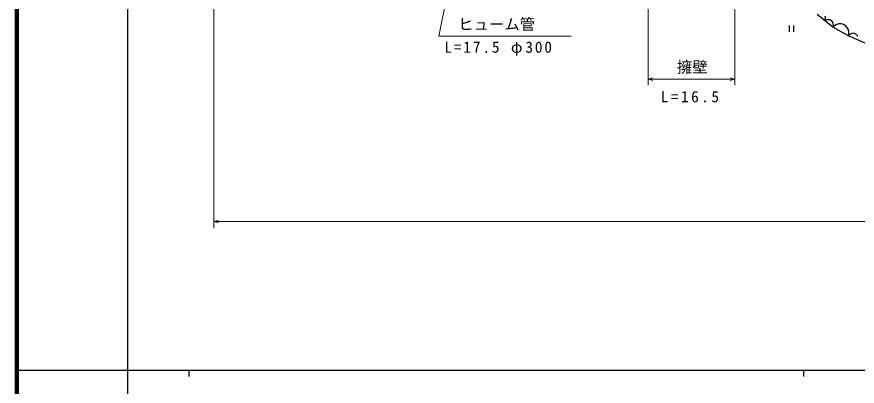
# Model space of a CAD drawing. Units: millimetres, scale not verified. Extents: x 40000 to 680000, y 20000 to 380000.
# Drawn here: x 40000 to 176742, y 202409 to 262562 of the extents above; entities that cross this region are included whole.
import ezdxf
from ezdxf.enums import TextEntityAlignment as Align

# ---------------------------------------------------------------- set-up
doc = ezdxf.new("R2010")
doc.units = ezdxf.units.MM
doc.header["$LTSCALE"] = 1000
for name, color, linetype, lineweight in [('M-BGD', 7, 'Continuous', 25), ('M-STR-HTXT', 7, 'Continuous', 13), ('M-TTL', 2, 'Continuous', 140), ('M-TTL-BAND', 7, 'Continuous', 25)]:
    doc.layers.add(name, color=color, linetype=linetype, lineweight=lineweight)
doc.styles.add('ＭＳ ゴシック', font='')
doc.styles.get('ＭＳ ゴシック').set_extended_font_data('MS Gothic')

msp = doc.modelspace()

# ---------------------------------------------------------------- linework, layer by layer
at = {"layer": 'M-BGD'}
for p, q in [((172770, 260850), (170249, 262924)), ((171598, 262496), (171522, 262685)), ((171510, 261887), (171582, 262071)), ((171679, 261990), (171510, 261887)), ((171582, 262071), (171607, 262256)), ((171607, 262256), (171598, 262496)), ((171853, 262054), (171679, 261990)), ((172090, 262091), (171853, 262054)), ((172291, 262053), (172090, 262091)), ((172478, 261978), (172291, 262053)), ((172673, 261817), (172478, 261978)), ((172782, 261648), (172673, 261817)), ((172859, 261459), (172782, 261648)), ((172842, 261034), (172868, 261219)), ((172868, 261219), (172859, 261459)), ((173311, 261259), (173030, 261089)), ((173710, 261406), (173311, 261259)), ((174073, 261408), (173710, 261406)), ((174425, 261342), (174073, 261408)), ((174820, 261130), (174425, 261342)), ((165687, 261127), (165687, 260127)), ((166455, 260127), (166455, 261127)), ((173030, 261089), (172770, 260850)), ((172770, 260850), (172842, 261034)), ((175323, 259478), (172770, 260850)), ((175069, 260873), (174820, 261130)), ((175267, 260569), (175069, 260873)), ((175365, 260154), (175267, 260569)), ((175323, 259478), (175385, 259823)), ((175385, 259823), (175365, 260154)), ((175865, 259852), (175631, 259747)), ((176084, 259869), (175865, 259852)), ((176298, 259845), (176084, 259869)), ((176546, 259733), (176298, 259845)), ((175469, 259633), (175323, 259478)), ((178513, 258042), (175323, 259478)), ((175631, 259747), (175469, 259633)), ((176706, 259589), (176546, 259733)), ((176838, 259414), (176706, 259589))]:
    msp.add_line(p, q, dxfattribs=at)
at = {"layer": 'M-STR-HTXT'}
for p, q in [((117332, 303188), (108685, 259401)), ((72079, 289394), (72079, 228212)), ((142742, 287815), (142742, 251410)), ((156839, 251410), (156839, 279685)), ((108685, 259401), (130210, 259401)), ((142742, 252410), (143492, 252623)), ((143492, 252194), (142742, 252410)), ((142742, 252410), (156839, 252410)), ((156089, 252625), (156839, 252410)), ((156839, 252410), (156089, 252196)), ((72079, 229212), (72829, 229425)), ((72829, 228996), (72079, 229212)), ((72079, 229212), (295325, 229212))]:
    msp.add_line(p, q, dxfattribs=at)
at = {"layer": 'M-TTL'}
msp.add_line((40000, 380000), (40000, 20000), dxfattribs=at)
at = {"layer": 'M-TTL-BAND'}
for p, q in [((58000, 370000), (58000, 20000)), ((40000, 205000), (579000, 205000)), ((68000, 205000), (68000, 204000)), ((168000, 205000), (168000, 204000))]:
    msp.add_line(p, q, dxfattribs=at)

# ---------------------------------------------------------------- texts
at = {"layer": 'M-STR-HTXT', "style": 'ＭＳ ゴシック'}
for s, p in [('ヒューム管', (111828, 259878)), ('擁壁', (147416, 252910))]:
    msp.add_text(s, height=1833, dxfattribs=at).set_placement(p, align=Align.BOTTOM_LEFT)
at = {"layer": 'M-STR-HTXT', "char_height": 1833, "attachment_point": 7, "style": 'ＭＳ ゴシック'}
for s, insert in [('\\T1.24;L=17.5\\~φ300', (109568, 256206)), ('\\T1.32;L=16.5', (144780, 248607))]:
    msp.add_mtext(s, dxfattribs=dict(at, insert=insert))

doc.saveas('drawing.dxf')
